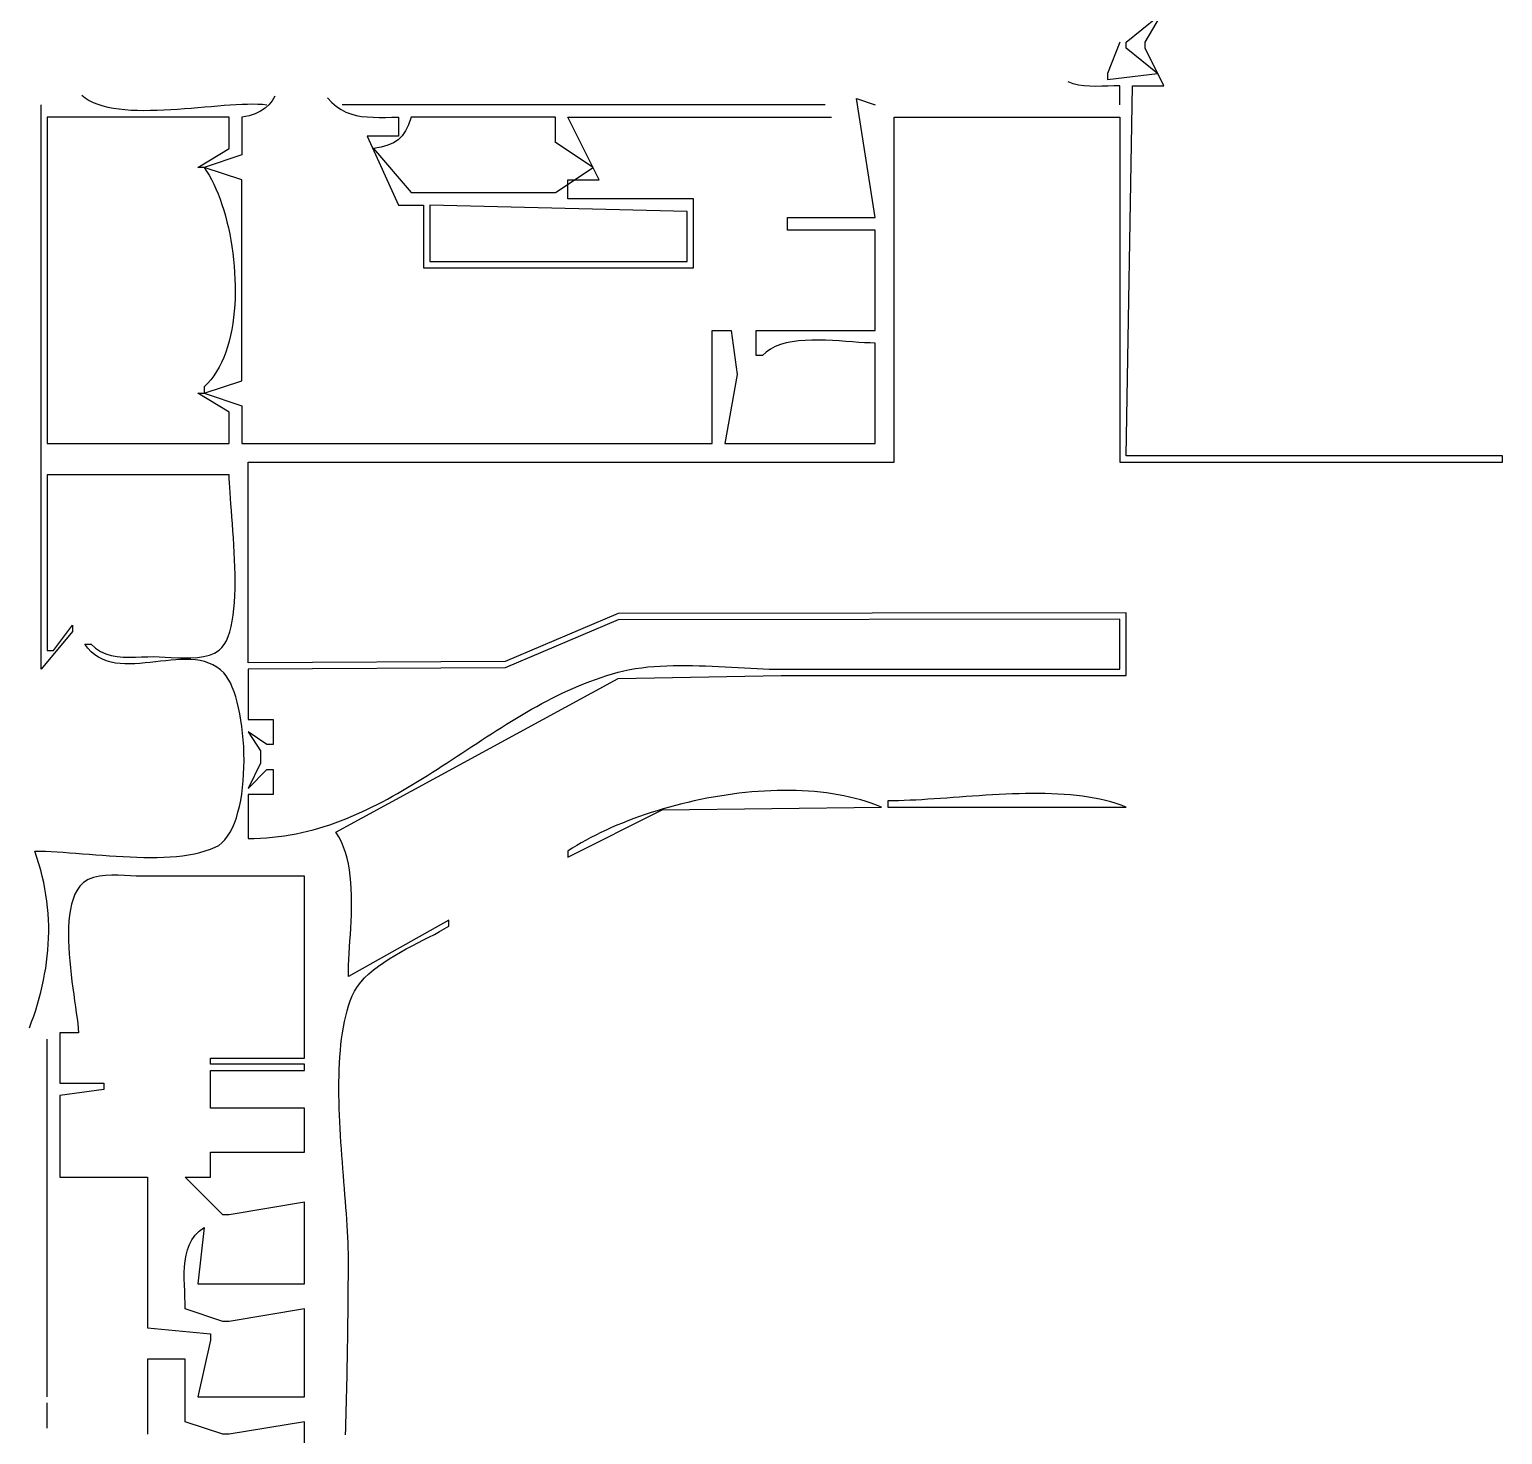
# Model space of a CAD drawing. Header units: metres. Extents: x 249 to 997, y 92 to 756.
# Drawn here: x 762.2 to 997, y 255 to 479 of the extents above; entities that cross this region are included whole.
import ezdxf

# ---------------------------------------------------------------- set-up
doc = ezdxf.new("R2010")
doc.units = ezdxf.units.M

msp = doc.modelspace()

# ---------------------------------------------------------------- linework, layer by layer
for p, q in [((940, 477), (943, 482)), ((937, 477), (942, 481)), ((936, 477), (934, 472)), ((937, 476), (937, 477)), ((940, 476), (940, 477)), ((942, 472), (937, 476)), ((943, 470), (940, 476)), ((928.5684, 470.3388), (927.756, 470.6306)), ((929.4194, 470.1374), (928.5684, 470.3388)), ((930.3035, 470.0113), (929.4194, 470.1374)), ((931.2153, 469.9456), (930.3035, 470.0113)), ((932.1493, 469.9254), (931.2153, 469.9456)), ((933.1002, 469.9356), (932.1493, 469.9254)), ((934.0626, 469.9615), (933.1002, 469.9356)), ((934, 472), (934, 471)), ((934, 471), (942, 472)), ((935.031, 469.9879), (934.0626, 469.9615)), ((936, 470), (935.031, 469.9879)), ((936, 467), (936, 470)), ((937, 411), (938, 470)), ((938, 470), (943, 470)), ((770.4853, 468.5119), (771.0373, 468.0776)), ((771.0373, 468.0776), (771.6521, 467.6944)), ((771.6521, 467.6944), (772.3258, 467.3597)), ((772.3258, 467.3597), (773.0545, 467.0709)), ((800.8389, 467.634), (800.3296, 467.0001)), ((801.2738, 468.3438), (800.8389, 467.634)), ((809.6734, 468.1037), (810.3702, 467.3504)), ((810.3702, 467.3504), (811.0916, 466.7278)), ((897, 449), (894, 468)), ((894, 468), (897, 467)), ((764, 377), (764, 467)), ((794, 465), (765, 465)), ((765, 465), (765, 413)), ((773.0545, 467.0709), (773.8343, 466.8253)), ((773.8343, 466.8253), (774.6614, 466.6204)), ((774.6614, 466.6204), (775.5318, 466.4536)), ((775.5318, 466.4536), (776.4416, 466.3221)), ((776.4416, 466.3221), (777.387, 466.2235)), ((777.387, 466.2235), (778.3641, 466.1551)), ((778.3641, 466.1551), (779.3689, 466.1142)), ((779.3689, 466.1142), (780.3977, 466.0984)), ((780.3977, 466.0984), (781.4465, 466.1048)), ((781.4465, 466.1048), (782.5113, 466.1311)), ((782.5113, 466.1311), (783.5884, 466.1744)), ((783.5884, 466.1744), (784.6738, 466.2323)), ((784.6738, 466.2323), (785.7637, 466.3021)), ((785.7637, 466.3021), (786.8541, 466.3811)), ((786.8541, 466.3811), (787.9412, 466.4669)), ((787.9412, 466.4669), (789.0211, 466.5567)), ((789.0211, 466.5567), (790.0898, 466.648)), ((790.0898, 466.648), (791.1436, 466.738)), ((791.1436, 466.738), (792.1784, 466.8244)), ((792.1784, 466.8244), (793.1905, 466.9043)), ((793.1905, 466.9043), (794.1759, 466.9752)), ((794, 460), (794, 465)), ((794.1759, 466.9752), (795.1307, 467.0345)), ((795.1307, 467.0345), (796.051, 467.0796)), ((797.1672, 465.2411), (796, 465)), ((796, 465), (796, 459)), ((796.051, 467.0796), (796.9331, 467.1078)), ((796.9331, 467.1078), (797.7729, 467.1166)), ((798.1647, 465.5626), (797.1672, 465.2411)), ((797.7729, 467.1166), (798.5665, 467.1032)), ((799.0116, 465.9635), (798.1647, 465.5626)), ((798.5665, 467.1032), (799.3102, 467.0652)), ((799.7269, 466.443), (799.0116, 465.9635)), ((799.3102, 467.0652), (800, 467)), ((800.3296, 467.0001), (799.7269, 466.443)), ((811.0916, 466.7278), (811.8387, 466.2237)), ((811.8387, 466.2237), (812.6129, 465.8257)), ((889, 467), (812, 467)), ((812.6129, 465.8257), (813.4153, 465.5217)), ((813.4153, 465.5217), (814.2472, 465.2994)), ((814.2472, 465.2994), (815.1098, 465.1465)), ((815.1098, 465.1465), (816.0044, 465.0507)), ((816.0044, 465.0507), (816.9322, 464.9998)), ((816.9322, 464.9998), (817.8944, 464.9816)), ((818.8923, 464.9837), (819.9271, 464.9939)), ((819.9271, 464.9939), (821, 465)), ((821, 465), (821, 462)), ((823, 465), (822.5857, 463.8059)), ((846, 465), (823, 465)), ((846, 461), (846, 465)), ((853, 455), (848, 465)), ((848, 465), (890, 465)), ((900, 410), (900, 465)), ((900, 465), (936, 465)), ((936, 465), (936, 410)), ((817.8944, 464.9816), (818.8923, 464.9837)), ((822.1204, 462.8255), (821.5817, 462.0332)), ((822.5857, 463.8059), (822.1204, 462.8255)), ((821, 462), (816, 462)), ((816, 462), (821, 451)), ((819.3002, 460.5298), (818.243, 460.2347)), ((820.1941, 460.9109), (819.3002, 460.5298)), ((820.9471, 461.4035), (820.1941, 460.9109)), ((821.5817, 462.0332), (820.9471, 461.4035)), ((852, 457), (846, 461)), ((789, 457), (794, 460)), ((796, 459), (790, 457)), ((818.243, 460.2347), (817, 460)), ((817, 460), (823, 453)), ((790, 457), (789, 457)), ((790, 457), (790.4066, 456.4025)), ((796, 455), (790, 457)), ((790.4066, 456.4025), (790.8, 455.7593)), ((790.8, 455.7593), (791.1794, 455.073)), ((846, 453), (852, 457)), ((791.1794, 455.073), (791.5442, 454.346)), ((791.5442, 454.346), (791.8939, 453.5807)), ((791.8939, 453.5807), (792.2279, 452.7797)), ((796, 423), (796, 455)), ((848, 452), (848, 455)), ((848, 455), (853, 455)), ((792.2279, 452.7797), (792.5456, 451.9455)), ((792.5456, 451.9455), (792.8464, 451.0805)), ((792.8464, 451.0805), (793.1296, 450.1872)), ((821, 451), (825, 451)), ((823, 453), (846, 453)), ((825, 451), (825, 441)), ((826, 451), (826, 442)), ((867, 450), (826, 451)), ((868, 452), (848, 452)), ((868, 441), (868, 452)), ((793.1296, 450.1872), (793.3948, 449.2681)), ((793.3948, 449.2681), (793.6413, 448.3256)), ((867, 442), (867, 450)), ((883, 447), (883, 449)), ((883, 449), (897, 449)), ((793.6413, 448.3256), (793.8685, 447.3624)), ((793.8685, 447.3624), (794.0759, 446.3807)), ((794.0759, 446.3807), (794.2627, 445.3832)), ((897, 447), (883, 447)), ((897, 431), (897, 447)), ((794.2627, 445.3832), (794.4286, 444.3722)), ((794.4286, 444.3722), (794.5728, 443.3504)), ((794.5728, 443.3504), (794.6947, 442.32)), ((794.6947, 442.32), (794.7938, 441.2838)), ((826, 442), (867, 442)), ((794.7938, 441.2838), (794.8695, 440.244)), ((794.8695, 440.244), (794.9212, 439.2033)), ((794.9212, 439.2033), (794.9483, 438.164)), ((825, 441), (868, 441)), ((794.9501, 437.1287), (794.9262, 436.0999)), ((794.9483, 438.164), (794.9501, 437.1287)), ((794.8759, 435.08), (794.7986, 434.0714)), ((794.9262, 436.0999), (794.8759, 435.08)), ((794.6938, 433.0768), (794.5608, 432.0986)), ((794.7986, 434.0714), (794.6938, 433.0768)), ((794.208, 430.2011), (793.9869, 429.2868)), ((794.3991, 431.1392), (794.208, 430.2011)), ((794.5608, 432.0986), (794.3991, 431.1392)), ((871, 413), (871, 431)), ((871, 431), (874, 431)), ((874, 431), (875, 424)), ((878, 427), (878, 431)), ((878, 431), (897, 431)), ((793.4527, 427.5397), (793.1383, 426.7118)), ((793.7354, 428.3989), (793.4527, 427.5397)), ((793.9869, 429.2868), (793.7354, 428.3989)), ((879.5891, 427.5695), (879, 427)), ((880.2725, 428.0491), (879.5891, 427.5695)), ((881.0404, 428.4457), (880.2725, 428.0491)), ((881.8834, 428.766), (881.0404, 428.4457)), ((882.7917, 429.0166), (881.8834, 428.766)), ((883.7558, 429.2045), (882.7917, 429.0166)), ((884.7661, 429.3362), (883.7558, 429.2045)), ((885.813, 429.4186), (884.7661, 429.3362)), ((886.887, 429.4585), (885.813, 429.4186)), ((887.9783, 429.4625), (886.887, 429.4585)), ((889.0774, 429.4374), (887.9783, 429.4625)), ((890.1747, 429.39), (889.0774, 429.4374)), ((891.2607, 429.327), (890.1747, 429.39)), ((892.3257, 429.2552), (891.2607, 429.327)), ((893.3601, 429.1813), (892.3257, 429.2552)), ((894.3543, 429.1121), (893.3601, 429.1813)), ((895.2987, 429.0543), (894.3543, 429.1121)), ((896.1838, 429.0147), (895.2987, 429.0543)), ((897, 429), (896.1838, 429.0147)), ((897, 413), (897, 429)), ((792.412, 425.1596), (791.999, 424.4404)), ((792.7916, 425.9176), (792.412, 425.1596)), ((793.1383, 426.7118), (792.7916, 425.9176)), ((879, 427), (878, 427)), ((790, 421), (796, 423)), ((791.07, 423.1279), (790.5529, 422.5396)), ((791.5518, 423.7623), (791.07, 423.1279)), ((791.999, 424.4404), (791.5518, 423.7623)), ((875, 424), (873, 413)), ((794, 418), (789, 421)), ((789, 421), (790, 421)), ((790.5529, 422.5396), (790, 422)), ((790, 422), (790, 421)), ((790, 421), (796, 419)), ((796, 419), (796, 413)), ((794, 413), (794, 418)), ((765, 413), (794, 413)), ((796, 413), (871, 413)), ((873, 413), (897, 413)), ((997, 411), (937, 411)), ((997, 410), (997, 411)), ((797, 378), (797, 410)), ((797, 410), (900, 410)), ((936, 410), (997, 410)), ((794, 408), (765, 408)), ((765, 408), (765, 380)), ((794.0094, 407.4005), (794, 408)), ((794.0362, 406.7192), (794.0094, 407.4005)), ((794.0781, 405.9623), (794.0362, 406.7192)), ((794.1327, 405.136), (794.0781, 405.9623)), ((794.1977, 404.2468), (794.1327, 405.136)), ((794.2707, 403.301), (794.1977, 404.2468)), ((794.3495, 402.3048), (794.2707, 403.301)), ((794.4317, 401.2646), (794.3495, 402.3048)), ((794.515, 400.1867), (794.4317, 401.2646)), ((794.5971, 399.0774), (794.515, 400.1867)), ((794.6756, 397.943), (794.5971, 399.0774)), ((794.7482, 396.7899), (794.6756, 397.943)), ((794.8126, 395.6244), (794.7482, 396.7899)), ((794.8664, 394.4527), (794.8126, 395.6244)), ((794.9074, 393.2812), (794.8664, 394.4527)), ((794.9332, 392.1162), (794.9074, 393.2812)), ((794.9299, 389.8311), (794.9415, 390.9641)), ((794.9415, 390.9641), (794.9332, 392.1162)), ((794.7529, 386.6101), (794.8379, 387.6478)), ((794.8379, 387.6478), (794.8962, 388.7236)), ((794.8962, 388.7236), (794.9299, 389.8311)), ((794.493, 384.6744), (794.6387, 385.6169)), ((794.6387, 385.6169), (794.7529, 386.6101)), ((856, 385.892), (838, 378.2245)), ((937, 386), (856, 385.892)), ((937, 376), (937, 386)), ((769, 383), (764, 377)), ((766, 380), (769, 384)), ((769, 384), (769, 383)), ((793.8438, 382.2143), (794.0979, 382.9668)), ((794.0979, 382.9668), (794.3135, 383.7889)), ((794.3135, 383.7889), (794.493, 384.6744)), ((856, 384.892), (838, 377.2245)), ((936, 385), (856, 384.892)), ((936, 377), (936, 385)), ((771.4804, 380.3411), (771, 381)), ((771, 381), (772, 381)), ((772, 381), (772.7024, 380.3253)), ((792.8277, 380.4382), (793.211, 380.9437)), ((793.211, 380.9437), (793.549, 381.5379)), ((793.549, 381.5379), (793.8438, 382.2143)), ((765, 380), (766, 380)), ((772.0033, 379.7747), (771.4804, 380.3411)), ((772.5659, 379.2947), (772.0033, 379.7747)), ((773.1653, 378.895), (772.5659, 379.2947)), ((772.7024, 380.3253), (773.4752, 379.8082)), ((773.7988, 378.5695), (773.1653, 378.895)), ((773.4752, 379.8082), (774.3087, 379.429)), ((774.4636, 378.3123), (773.7988, 378.5695)), ((774.3087, 379.429), (775.1932, 379.168)), ((775.1569, 378.1173), (774.4636, 378.3123)), ((775.876, 377.9784), (775.1569, 378.1173)), ((775.1932, 379.168), (776.119, 379.0055)), ((776.119, 379.0055), (777.0764, 378.922)), ((777.0764, 378.922), (778.0559, 378.8977)), ((778.0559, 378.8977), (779.0476, 378.913)), ((779.0476, 378.913), (780.042, 378.9482)), ((780.042, 378.9482), (781.0293, 378.9838)), ((781.0293, 378.9838), (782, 379)), ((782.2231, 378.1648), (781.3978, 378.0718)), ((782, 379), (782.8428, 378.9801)), ((783.0492, 378.2597), (782.2231, 378.1648)), ((782.8428, 378.9801), (783.77, 378.9321)), ((783.8732, 378.3504), (783.0492, 378.2597)), ((783.77, 378.9321), (784.7601, 378.8728)), ((784.6925, 378.4307), (783.8732, 378.3504)), ((785.5042, 378.4948), (784.6925, 378.4307)), ((784.7601, 378.8728), (785.7919, 378.8191)), ((786.3057, 378.5365), (785.5042, 378.4948)), ((785.7919, 378.8191), (786.8442, 378.7881)), ((787.094, 378.5499), (786.3057, 378.5365)), ((786.8442, 378.7881), (787.8956, 378.7968)), ((787.8665, 378.5288), (787.094, 378.5499)), ((788.6203, 378.4673), (787.8665, 378.5288)), ((787.8956, 378.7968), (788.925, 378.862)), ((789.3527, 378.3593), (788.6203, 378.4673)), ((788.925, 378.862), (789.911, 379.0007)), ((790.0609, 378.1987), (789.3527, 378.3593)), ((789.911, 379.0007), (790.8325, 379.2299)), ((790.7421, 377.9796), (790.0609, 378.1987)), ((790.8325, 379.2299), (791.6681, 379.5666)), ((791.6681, 379.5666), (792.3966, 380.0277)), ((792.3966, 380.0277), (792.8277, 380.4382)), ((838, 378.2245), (797, 378)), ((776.6181, 377.8897), (775.876, 377.9784)), ((777.3804, 377.8451), (776.6181, 377.8897)), ((778.1601, 377.8385), (777.3804, 377.8451)), ((778.9545, 377.8639), (778.1601, 377.8385)), ((779.7608, 377.9153), (778.9545, 377.8639)), ((780.5761, 377.9866), (779.7608, 377.9153)), ((781.3978, 378.0718), (780.5761, 377.9866)), ((791.3936, 377.6959), (790.7421, 377.9796)), ((792.0126, 377.3415), (791.3936, 377.6959)), ((792.5963, 376.9104), (792.0126, 377.3415)), ((793.1419, 376.3966), (792.5963, 376.9104)), ((793.5097, 375.9529), (793.1419, 376.3966)), ((793.8581, 375.4258), (793.5097, 375.9529)), ((838, 377.2245), (797, 377)), ((797, 377), (797, 369)), ((853.278, 375.6746), (854.1769, 375.9674)), ((854.1769, 375.9674), (855.0841, 376.2432)), ((855.0841, 376.2432), (856, 376.5015)), ((856, 376.5015), (856.9124, 376.7296)), ((856, 375.5016), (882, 376)), ((856.9124, 376.7296), (857.8436, 376.9264)), ((857.8436, 376.9264), (858.7921, 377.0937)), ((858.7921, 377.0937), (859.7564, 377.2333)), ((859.7564, 377.2333), (860.735, 377.347)), ((860.735, 377.347), (861.7265, 377.4367)), ((861.7265, 377.4367), (862.7294, 377.5042)), ((862.7294, 377.5042), (863.7422, 377.5513)), ((863.7422, 377.5513), (864.7635, 377.5799)), ((864.7635, 377.5799), (865.7918, 377.5917)), ((865.7918, 377.5917), (866.8256, 377.5886)), ((866.8256, 377.5886), (867.8635, 377.5725)), ((867.8635, 377.5725), (868.904, 377.5452)), ((868.904, 377.5452), (869.9456, 377.5084)), ((869.9456, 377.5084), (870.9869, 377.4641)), ((870.9869, 377.4641), (872.0264, 377.414)), ((872.0264, 377.414), (873.0627, 377.3601)), ((873.0627, 377.3601), (874.0942, 377.304)), ((874.0942, 377.304), (875.1195, 377.2477)), ((875.1195, 377.2477), (876.1371, 377.1929)), ((876.1371, 377.1929), (877.1456, 377.1416)), ((877.1456, 377.1416), (878.1436, 377.0955)), ((878.1436, 377.0955), (879.1294, 377.0564)), ((879.1294, 377.0564), (880.1018, 377.0263)), ((880.1018, 377.0263), (881.0591, 377.0068)), ((881.0591, 377.0068), (882, 377)), ((882, 377), (936, 377)), ((882, 376), (937, 376)), ((794.1865, 374.8209), (793.8581, 375.4258)), ((794.4942, 374.1438), (794.1865, 374.8209)), ((794.7807, 373.4004), (794.4942, 374.1438)), ((811, 351), (856, 375.5016)), ((847.194, 373.2024), (848.0428, 373.5966)), ((848.0428, 373.5966), (848.8979, 373.9781)), ((848.8979, 373.9781), (849.7596, 374.3463)), ((849.7596, 374.3463), (850.6282, 374.7008)), ((850.6282, 374.7008), (851.5039, 375.0407)), ((851.5039, 375.0407), (852.3871, 375.3655)), ((852.3871, 375.3655), (853.278, 375.6746)), ((795.0454, 372.5961), (794.7807, 373.4004)), ((795.2877, 371.7367), (795.0454, 372.5961)), ((795.5069, 370.8279), (795.2877, 371.7367)), ((842.2177, 370.6077), (843.0346, 371.0644)), ((843.0346, 371.0644), (843.8562, 371.5123)), ((843.8562, 371.5123), (844.6826, 371.9506)), ((844.6826, 371.9506), (845.5142, 372.3789)), ((845.5142, 372.3789), (846.3513, 372.7963)), ((846.3513, 372.7963), (847.194, 373.2024)), ((795.7025, 369.8752), (795.5069, 370.8279)), ((795.874, 368.8845), (795.7025, 369.8752)), ((796.0206, 367.8613), (795.874, 368.8845)), ((797, 369), (801, 369)), ((801, 369), (801, 365)), ((838.99, 368.7045), (839.7915, 369.1905)), ((839.7915, 369.1905), (840.5964, 369.6701)), ((840.5964, 369.6701), (841.405, 370.1427)), ((841.405, 370.1427), (842.2177, 370.6077)), ((796.1418, 366.8112), (796.0206, 367.8613)), ((796.2371, 365.7401), (796.1418, 366.8112)), ((800, 365), (797, 367)), ((797, 367), (799, 364)), ((835.0244, 366.2002), (835.8129, 366.7089)), ((835.8129, 366.7089), (836.6035, 367.2143)), ((836.6035, 367.2143), (837.3963, 367.7157)), ((837.3963, 367.7157), (838.1917, 368.2127)), ((838.1917, 368.2127), (838.99, 368.7045)), ((796.3058, 364.6534), (796.2371, 365.7401)), ((796.3473, 363.557), (796.3058, 364.6534)), ((801, 365), (800, 365)), ((831.1022, 363.6295), (831.8849, 364.1452)), ((831.8849, 364.1452), (832.6682, 364.6608)), ((832.6682, 364.6608), (833.4523, 365.1756)), ((833.4523, 365.1756), (834.2377, 365.6889)), ((834.2377, 365.6889), (835.0244, 366.2002)), ((796.3464, 361.3574), (796.361, 362.4565)), ((796.361, 362.4565), (796.3473, 363.557)), ((799, 362), (797, 358)), ((799, 364), (799, 363)), ((799, 363), (799, 362)), ((827.9716, 361.5773), (828.7548, 362.0875)), ((828.7548, 362.0875), (829.5375, 362.6)), ((829.5375, 362.6), (830.3198, 363.1142)), ((830.3198, 363.1142), (831.1022, 363.6295)), ((796.2297, 359.1866), (796.3029, 360.2656)), ((796.3029, 360.2656), (796.3464, 361.3574)), ((797, 358), (800, 361)), ((800, 361), (801, 361)), ((801, 361), (801, 357)), ((824.0375, 359.0828), (824.8277, 359.5721)), ((824.8277, 359.5721), (825.6159, 360.0668)), ((825.6159, 360.0668), (826.4025, 360.5663)), ((826.4025, 360.5663), (827.1876, 361.07)), ((827.1876, 361.07), (827.9716, 361.5773)), ((795.8272, 356.0834), (795.9925, 357.0898)), ((795.9925, 357.0898), (796.1265, 358.1261)), ((796.1265, 358.1261), (796.2297, 359.1866)), ((801, 357), (797, 357)), ((797, 357), (797, 350)), ((820.0466, 356.7395), (820.851, 357.1924)), ((820.851, 357.1924), (821.652, 357.6537)), ((821.652, 357.6537), (822.4499, 358.123)), ((822.4499, 358.123), (823.245, 358.5996)), ((823.245, 358.5996), (824.0375, 359.0828)), ((874.241, 357.077), (873.2183, 356.9328)), ((875.2643, 357.2061), (874.241, 357.077)), ((876.2875, 357.3199), (875.2643, 357.2061)), ((877.3099, 357.418), (876.2875, 357.3199)), ((878.3305, 357.5001), (877.3099, 357.418)), ((879.3487, 357.5659), (878.3305, 357.5001)), ((880.3636, 357.6152), (879.3487, 357.5659)), ((881.3745, 357.6475), (880.3636, 357.6152)), ((882.3807, 357.6627), (881.3745, 357.6475)), ((883.3812, 357.6604), (882.3807, 357.6627)), ((884.3755, 357.6404), (883.3812, 357.6604)), ((885.3626, 357.6022), (884.3755, 357.6404)), ((886.3418, 357.5456), (885.3626, 357.6022)), ((887.3124, 357.4704), (886.3418, 357.5456)), ((888.2735, 357.3762), (887.3124, 357.4704)), ((889.2243, 357.2626), (888.2735, 357.3762)), ((890.1642, 357.1295), (889.2243, 357.2626)), ((891.0923, 356.9765), (890.1642, 357.1295)), ((892.0079, 356.8033), (891.0923, 356.9765)), ((916.7387, 357.0066), (915.6792, 356.9497)), ((917.7984, 357.0569), (916.7387, 357.0066)), ((918.8571, 357.0994), (917.7984, 357.0569)), ((919.9134, 357.133), (918.8571, 357.0994)), ((920.9659, 357.1567), (919.9134, 357.133)), ((922.0134, 357.1694), (920.9659, 357.1567)), ((923.0545, 357.1701), (922.0134, 357.1694)), ((924.0879, 357.1576), (923.0545, 357.1701)), ((925.1123, 357.1309), (924.0879, 357.1576)), ((926.1263, 357.0888), (925.1123, 357.1309)), ((927.1285, 357.0304), (926.1263, 357.0888)), ((928.1177, 356.9546), (927.1285, 357.0304)), ((795.4003, 354.1828), (795.63, 355.1125)), ((795.63, 355.1125), (795.8272, 356.0834)), ((815.1326, 354.2367), (815.9635, 354.6252)), ((815.9635, 354.6252), (816.7892, 355.026)), ((816.7892, 355.026), (817.6101, 355.4385)), ((817.6101, 355.4385), (818.4265, 355.862)), ((818.4265, 355.862), (819.2385, 356.2959)), ((819.2385, 356.2959), (820.0466, 356.7395)), ((863.198, 354.7281), (862.2337, 354.438)), ((863, 354.5818), (898, 355)), ((864.1715, 355.0064), (863.198, 354.7281)), ((865.1534, 355.2727), (864.1715, 355.0064)), ((866.1429, 355.5267), (865.1534, 355.2727)), ((867.1393, 355.7679), (866.1429, 355.5267)), ((868.1418, 355.9962), (867.1393, 355.7679)), ((869.1496, 356.2113), (868.1418, 355.9962)), ((870.1619, 356.4127), (869.1496, 356.2113)), ((871.178, 356.6004), (870.1619, 356.4127)), ((872.197, 356.7738), (871.178, 356.6004)), ((873.2183, 356.9328), (872.197, 356.7738)), ((892.9101, 356.6096), (892.0079, 356.8033)), ((893.7982, 356.3951), (892.9101, 356.6096)), ((894.6714, 356.1594), (893.7982, 356.3951)), ((895.529, 355.9024), (894.6714, 356.1594)), ((896.3701, 355.6237), (895.529, 355.9024)), ((897.194, 355.323), (896.3701, 355.6237)), ((898, 355), (897.194, 355.323)), ((899.8511, 356.0061), (899, 356)), ((899, 356), (899, 355)), ((899, 355), (937, 355)), ((900.7252, 356.0239), (899.8511, 356.0061)), ((901.6208, 356.0521), (900.7252, 356.0239)), ((902.5367, 356.0898), (901.6208, 356.0521)), ((903.4715, 356.1359), (902.5367, 356.0898)), ((904.4239, 356.1892), (903.4715, 356.1359)), ((905.3925, 356.2488), (904.4239, 356.1892)), ((906.376, 356.3135), (905.3925, 356.2488)), ((907.3731, 356.3823), (906.376, 356.3135)), ((908.3825, 356.4541), (907.3731, 356.3823)), ((909.4028, 356.5277), (908.3825, 356.4541)), ((910.4326, 356.6022), (909.4028, 356.5277)), ((911.4708, 356.6765), (910.4326, 356.6022)), ((912.5158, 356.7495), (911.4708, 356.6765)), ((913.5665, 356.82), (912.5158, 356.7495)), ((914.6214, 356.8871), (913.5665, 356.82)), ((915.6792, 356.9497), (914.6214, 356.8871)), ((929.0926, 356.8603), (928.1177, 356.9546)), ((930.0518, 356.7463), (929.0926, 356.8603)), ((930.9939, 356.6117), (930.0518, 356.7463)), ((931.9176, 356.4553), (930.9939, 356.6117)), ((932.8217, 356.2761), (931.9176, 356.4553)), ((933.7047, 356.0729), (932.8217, 356.2761)), ((934.5654, 355.8448), (933.7047, 356.0729)), ((935.4024, 355.5907), (934.5654, 355.8448)), ((936.2143, 355.3094), (935.4024, 355.5907)), ((937, 355), (936.2143, 355.3094)), ((794.51, 351.6974), (794.8409, 352.4695)), ((794.8409, 352.4695), (795.1374, 353.2999)), ((795.1374, 353.2999), (795.4003, 354.1828)), ((810.0239, 352.1979), (810.8915, 352.4997)), ((810.8915, 352.4997), (811.7523, 352.8176)), ((811.7523, 352.8176), (812.6065, 353.1509)), ((812.6065, 353.1509), (813.4544, 353.4989)), ((813.4544, 353.4989), (814.2964, 353.861)), ((814.2964, 353.861), (815.1326, 354.2367)), ((848, 347), (863, 354.5818)), ((856.6845, 352.4674), (855.8063, 352.1035)), ((857.5773, 352.8217), (856.6845, 352.4674)), ((858.484, 353.1661), (857.5773, 352.8217)), ((859.4038, 353.5002), (858.484, 353.1661)), ((860.3358, 353.8237), (859.4038, 353.5002)), ((861.2794, 354.1365), (860.3358, 353.8237)), ((862.2337, 354.438), (861.2794, 354.1365)), ((793.3058, 349.7865), (793.7431, 350.3502)), ((793.7431, 350.3502), (794.1443, 350.989)), ((794.1443, 350.989), (794.51, 351.6974)), ((797, 350), (797.9932, 350.0125)), ((797.9932, 350.0125), (798.9757, 350.0498)), ((798.9757, 350.0498), (799.9476, 350.1111)), ((799.9476, 350.1111), (800.9092, 350.196)), ((800.9092, 350.196), (801.8609, 350.3036)), ((801.8609, 350.3036), (802.8028, 350.4335)), ((802.8028, 350.4335), (803.7354, 350.585)), ((803.7354, 350.585), (804.6588, 350.7574)), ((804.6588, 350.7574), (805.5734, 350.9503)), ((805.5734, 350.9503), (806.4795, 351.1628)), ((806.4795, 351.1628), (807.3773, 351.3945)), ((807.3773, 351.3945), (808.2671, 351.6446)), ((808.2671, 351.6446), (809.1492, 351.9126)), ((809.1492, 351.9126), (810.0239, 352.1979)), ((811.4724, 350.2575), (811, 351)), ((811.8853, 349.4701), (811.4724, 350.2575)), ((851.662, 350.1497), (850.8879, 349.7342)), ((852.4554, 350.5573), (851.662, 350.1497)), ((853.2673, 350.9568), (852.4554, 350.5573)), ((854.097, 351.3479), (853.2673, 350.9568)), ((854.9435, 351.7302), (854.097, 351.3479)), ((855.8063, 352.1035), (854.9435, 351.7302)), ((763.3459, 346.9895), (763, 348)), ((763, 348), (763.8385, 347.9908)), ((763.8385, 347.9908), (764.7148, 347.9648)), ((764.7148, 347.9648), (765.6259, 347.9241)), ((765.6259, 347.9241), (766.5688, 347.8708)), ((766.5688, 347.8708), (767.5405, 347.8069)), ((767.5405, 347.8069), (768.5381, 347.7346)), ((768.5381, 347.7346), (769.5585, 347.656)), ((769.5585, 347.656), (770.5989, 347.5732)), ((770.5989, 347.5732), (771.6562, 347.4883)), ((787.522, 347.4004), (788.4452, 347.5692)), ((788.4452, 347.5692), (789.3348, 347.7718)), ((789.3348, 347.7718), (790.1877, 348.0102)), ((790.1877, 348.0102), (791.0009, 348.2867)), ((791.0009, 348.2867), (791.7716, 348.6034)), ((791.7716, 348.6033), (792.3206, 348.9074)), ((792.3206, 348.9074), (792.8318, 349.3037)), ((792.8318, 349.3037), (793.3058, 349.7865)), ((812.2421, 348.6412), (811.8853, 349.4701)), ((812.5464, 347.7744), (812.2421, 348.6412)), ((812.8016, 346.8733), (812.5464, 347.7744)), ((848.6891, 348.4438), (848, 348)), ((848, 348), (848, 347)), ((849.4007, 348.8809), (848.6891, 348.4438)), ((850.1339, 349.3112), (849.4007, 348.8809)), ((850.8879, 349.7342), (850.1339, 349.3112)), ((763.6612, 345.9823), (763.3459, 346.9895)), ((763.9461, 344.9783), (763.6612, 345.9823)), ((771.6562, 347.4883), (772.7274, 347.4035)), ((772.7274, 347.4035), (773.8096, 347.3208)), ((773.8096, 347.3208), (774.8998, 347.2424)), ((774.8998, 347.2424), (775.995, 347.1703)), ((775.995, 347.1703), (777.0922, 347.1066)), ((777.0922, 347.1066), (778.1885, 347.0536)), ((778.1885, 347.0536), (779.2809, 347.0132)), ((779.2809, 347.0132), (780.3664, 346.9877)), ((780.3664, 346.9877), (781.4421, 346.979)), ((781.4421, 346.979), (782.5049, 346.9894)), ((782.5049, 346.9894), (783.5518, 347.0209)), ((783.5518, 347.0209), (784.58, 347.0756)), ((784.58, 347.0756), (785.5864, 347.1557)), ((785.5864, 347.1557), (786.5681, 347.2633)), ((786.5681, 347.2633), (787.522, 347.4004)), ((813.0113, 345.9415), (812.8016, 346.8733)), ((813.179, 344.9826), (813.0113, 345.9415)), ((764.2012, 343.9775), (763.9461, 344.9783)), ((764.4269, 342.9797), (764.2012, 343.9775)), ((764.6235, 341.985), (764.4269, 342.9797)), ((770.7911, 343.0012), (770.1821, 342.3966)), ((771.5301, 343.4553), (770.7911, 343.0012)), ((772.3746, 343.7785), (771.5301, 343.4553)), ((773.3001, 343.9903), (772.3746, 343.7785)), ((774.2824, 344.1103), (773.3001, 343.9903)), ((775.2969, 344.1582), (774.2824, 344.1103)), ((776.3194, 344.1534), (775.2969, 344.1582)), ((777.3253, 344.1156), (776.3194, 344.1534)), ((778.2903, 344.0644), (777.3253, 344.1156)), ((779.19, 344.0193), (778.2903, 344.0644)), ((780, 344), (779.19, 344.0193)), ((806, 344), (780, 344)), ((806, 315), (806, 344)), ((813.3082, 344.0001), (813.179, 344.9826)), ((813.4024, 342.9977), (813.3082, 344.0001)), ((813.4651, 341.9789), (813.4024, 342.9977)), ((764.7917, 340.9932), (764.6235, 341.985)), ((764.9317, 340.0043), (764.7917, 340.9932)), ((769.4129, 341.1001), (769.1176, 340.3487)), ((769.7665, 341.7847), (769.4129, 341.1001)), ((770.1821, 342.3966), (769.7665, 341.7847)), ((813.4998, 340.9472), (813.4651, 341.9789)), ((813.5101, 339.9063), (813.4998, 340.9472)), ((765.0441, 339.0183), (764.9317, 340.0043)), ((765.1293, 338.0352), (765.0441, 339.0183)), ((768.6875, 338.6696), (768.5453, 337.7537)), ((768.877, 339.5366), (768.6875, 338.6696)), ((769.1176, 340.3487), (768.877, 339.5366)), ((813.4711, 337.8112), (813.4993, 338.8598)), ((813.4993, 338.8598), (813.5101, 339.9063)), ((765.1876, 337.0547), (765.1293, 338.0352)), ((765.2196, 336.077), (765.1876, 337.0547)), ((765.2257, 335.1018), (765.2196, 336.077)), ((768.447, 336.7949), (768.3887, 335.7992)), ((768.5453, 337.7537), (768.447, 336.7949)), ((829, 337), (813, 328)), ((813.3763, 335.7222), (813.4289, 336.7642)), ((813.4289, 336.7642), (813.4711, 337.8112)), ((828.2861, 335.5786), (829, 336)), ((829, 336), (829, 337)), ((765.1619, 333.1593), (765.2063, 334.1293)), ((765.2063, 334.1293), (765.2257, 335.1018)), ((768.3887, 335.7992), (768.3668, 334.7725)), ((768.3668, 334.7725), (768.3778, 333.7208)), ((768.3778, 333.7208), (768.418, 332.65)), ((813.1908, 332.6628), (813.2537, 333.6679)), ((813.2537, 333.6679), (813.3168, 334.6889)), ((813.3168, 334.6889), (813.3763, 335.7222)), ((824.0643, 333.3555), (824.9687, 333.8202)), ((824.9687, 333.8202), (825.8512, 334.2735)), ((825.8512, 334.2735), (826.7036, 334.7168)), ((826.7036, 334.7168), (827.5179, 335.1514)), ((827.5179, 335.1514), (828.2861, 335.5786)), ((764.8828, 330.2637), (764.9997, 331.2265)), ((764.9997, 331.2265), (765.0929, 332.1917)), ((765.0929, 332.1917), (765.1619, 333.1593)), ((768.418, 332.65), (768.4836, 331.5662)), ((768.4836, 331.5662), (768.5712, 330.4752)), ((813.0792, 330.7143), (813.1315, 331.677)), ((813.1315, 331.677), (813.1908, 332.6628)), ((819.4938, 330.8137), (820.3875, 331.3557)), ((820.3875, 331.3557), (821.2994, 331.8795)), ((821.2994, 331.8795), (822.2215, 332.3865)), ((822.2215, 332.3865), (823.1458, 332.878)), ((823.1458, 332.878), (824.0643, 333.3555)), ((764.5795, 328.345), (764.7426, 329.3032)), ((764.7426, 329.3032), (764.8828, 330.2637)), ((768.5712, 330.4752), (768.6769, 329.3831)), ((768.6769, 329.3831), (768.7972, 328.2958)), ((813, 328), (813.0099, 328.8722)), ((813.0099, 328.8722), (813.0375, 329.7781)), ((813.0375, 329.7781), (813.0792, 330.7143)), ((816.2632, 328.4373), (817.0032, 329.0654)), ((817.0032, 329.0654), (817.7936, 329.67)), ((817.7936, 329.67), (818.6265, 330.2523)), ((818.6265, 330.2523), (819.4938, 330.8137)), ((763.9576, 325.4831), (764.1866, 326.4349)), ((764.1866, 326.4349), (764.394, 327.3889)), ((764.394, 327.3889), (764.5795, 328.345)), ((768.7972, 328.2958), (768.9285, 327.2193)), ((768.9285, 327.2193), (769.067, 326.1596)), ((814.4271, 326.398), (814.9671, 327.1049)), ((814.9671, 327.1049), (815.5819, 327.7843)), ((815.5819, 327.7843), (816.2632, 328.4373)), ((763.4368, 323.5853), (763.7075, 324.5332)), ((763.7075, 324.5332), (763.9576, 325.4831)), ((769.067, 326.1596), (769.2092, 325.1225)), ((769.2092, 325.1225), (769.3514, 324.1141)), ((769.3514, 324.1141), (769.4899, 323.1403)), ((813.043, 323.3376), (813.3104, 324.1302)), ((813.3104, 324.1302), (813.6034, 324.8958)), ((813.6033, 324.8958), (813.9698, 325.662)), ((813.9698, 325.662), (814.4271, 326.398)), ((762.8351, 321.6951), (763.1459, 322.6393)), ((763.1459, 322.6393), (763.4368, 323.5853)), ((769.4899, 323.1403), (769.6211, 322.2072)), ((769.6211, 322.2072), (769.7414, 321.3206)), ((812.5814, 321.6765), (812.8003, 322.5193)), ((812.8003, 322.5193), (813.043, 323.3376)), ((762.156, 319.8121), (762.505, 320.7527)), ((762.505, 320.7527), (762.8351, 321.6951)), ((769.7414, 321.3206), (769.847, 320.4866)), ((769.847, 320.4866), (769.9344, 319.711)), ((769.9344, 319.711), (770, 319)), ((812.0587, 319.0136), (812.2115, 319.9224)), ((812.2115, 319.9224), (812.3855, 320.8105)), ((812.3855, 320.8105), (812.5814, 321.6765)), ((765, 261), (765, 318)), ((770, 319), (767, 319)), ((767, 319), (767, 311)), ((811.7178, 316.175), (811.8127, 317.1386)), ((811.8127, 317.1386), (811.9261, 318.0852)), ((811.9261, 318.0852), (812.0587, 319.0136)), ((791, 314), (791, 315)), ((791, 315), (806, 315)), ((811.5795, 314.2017), (811.6403, 315.1956)), ((811.6403, 315.1956), (811.7178, 316.175)), ((806, 314), (791, 314)), ((791, 307), (791, 313)), ((791, 313), (806, 313)), ((806, 313), (806, 314)), ((811.5039, 312.1754), (811.5343, 313.1945)), ((811.5343, 313.1945), (811.5795, 314.2017)), ((767, 311), (774, 311)), ((774, 310), (767, 309)), ((774, 311), (774, 310)), ((811.4839, 310.1059), (811.4874, 311.1454)), ((811.4925, 309.0581), (811.4839, 310.1059)), ((811.4874, 311.1454), (811.5039, 312.1754)), ((767, 309), (767, 296)), ((811.5122, 308.0033), (811.4925, 309.0581)), ((811.5422, 306.9428), (811.5122, 308.0033)), ((806, 307), (791, 307)), ((806, 300), (806, 307)), ((811.5816, 305.8776), (811.5422, 306.9428)), ((811.6295, 304.8093), (811.5816, 305.8776)), ((811.6849, 303.7388), (811.6295, 304.8093)), ((811.7471, 302.6676), (811.6849, 303.7388)), ((811.8149, 301.5968), (811.7471, 302.6676)), ((811.8877, 300.5278), (811.8149, 301.5968)), ((791, 296), (791, 300)), ((791, 300), (806, 300)), ((811.9644, 299.4617), (811.8877, 300.5278)), ((812.0441, 298.3998), (811.9644, 299.4617)), ((812.126, 297.3434), (812.0441, 298.3998)), ((767, 296), (781, 296)), ((781, 296), (781, 272)), ((793, 290), (787, 296)), ((787, 296), (791, 296)), ((812.2092, 296.2936), (812.126, 297.3434)), ((812.2927, 295.2519), (812.2092, 296.2936)), ((812.3757, 294.2193), (812.2927, 295.2519)), ((812.4572, 293.1971), (812.3757, 294.2193)), ((806, 292), (794, 290)), ((806, 279), (806, 292)), ((812.5364, 292.1867), (812.4572, 293.1971)), ((812.6123, 291.1892), (812.5364, 292.1867)), ((794, 290), (793, 290)), ((812.684, 290.2059), (812.6123, 291.1892)), ((812.7507, 289.238), (812.684, 290.2059)), ((812.8114, 288.2868), (812.7507, 289.238)), ((788.0659, 286.035), (788.5851, 286.7567)), ((788.5851, 286.7567), (789.2258, 287.4141)), ((790, 288), (789, 279)), ((789.2258, 287.4141), (790, 288)), ((812.8653, 287.3535), (812.8114, 288.2868)), ((812.9113, 286.4395), (812.8653, 287.3535)), ((787.1191, 283.5569), (787.3448, 284.4279)), ((787.3448, 284.4279), (787.6564, 285.2564)), ((787.6564, 285.2564), (788.0659, 286.035)), ((812.9488, 285.5458), (812.9113, 286.4395)), ((812.9766, 284.6738), (812.9488, 285.5458)), ((812.994, 283.8248), (812.9766, 284.6738)), ((786.8783, 281.7164), (786.9676, 282.6507)), ((786.9676, 282.6507), (787.1191, 283.5569)), ((813, 283), (812.994, 283.8248)), ((812.9972, 280.9998), (812.9992, 282)), ((812.9992, 282), (813, 283)), ((786.839, 279.7927), (786.8394, 280.7613)), ((786.8653, 278.8177), (786.839, 279.7927)), ((786.8394, 280.7613), (786.8783, 281.7164)), ((812.989, 278.9986), (812.9937, 279.9993)), ((812.9937, 279.9993), (812.9972, 280.9998)), ((786.9064, 277.8437), (786.8653, 278.8177)), ((786.9505, 276.878), (786.9064, 277.8437)), ((789, 279), (806, 279)), ((812.9756, 276.9964), (812.9829, 277.9976)), ((812.9829, 277.9976), (812.989, 278.9986)), ((786.9856, 275.9276), (786.9505, 276.878)), ((787, 275), (786.9856, 275.9276)), ((793, 273), (787, 275)), ((806, 275), (794, 273)), ((806, 261), (806, 275)), ((812.9464, 273.9916), (812.9573, 274.9934)), ((812.9573, 274.9934), (812.967, 275.995)), ((812.967, 275.995), (812.9756, 276.9964)), ((794, 273), (793, 273)), ((812.9211, 271.9874), (812.9343, 272.9896)), ((812.9343, 272.9896), (812.9464, 273.9916)), ((781, 272), (791, 271)), ((791, 271), (791, 270)), ((812.8916, 269.9826), (812.9069, 270.9851)), ((812.9069, 270.9851), (812.9211, 271.9874)), ((791, 270), (789, 261)), ((812.8398, 266.9741), (812.858, 267.9771)), ((812.858, 267.9771), (812.8753, 268.9799)), ((812.8753, 268.9799), (812.8916, 269.9826)), ((787, 267), (781, 267)), ((781, 267), (781, 255)), ((787, 257), (787, 267)), ((812.8005, 264.9678), (812.8206, 265.971)), ((812.8206, 265.971), (812.8398, 266.9741)), ((812.7579, 262.9611), (812.7796, 263.9645)), ((812.7796, 263.9645), (812.8005, 264.9678)), ((789, 261), (806, 261)), ((812.6879, 259.9502), (812.712, 260.9539)), ((812.712, 260.9539), (812.7353, 261.9575)), ((812.7353, 261.9575), (812.7579, 262.9611)), ((765, 256), (765, 260)), ((812.6377, 257.9427), (812.6632, 258.9465)), ((812.6632, 258.9465), (812.6879, 259.9502)), ((793, 255), (787, 257)), ((806, 257), (794, 255)), ((806, 243), (806, 257)), ((812.5849, 255.9349), (812.6116, 256.9388)), ((812.6116, 256.9388), (812.6377, 257.9427)), ((794, 255), (793, 255)), ((812.5576, 254.9309), (812.5849, 255.9349))]:
    msp.add_line(p, q)

doc.saveas('drawing.dxf')
